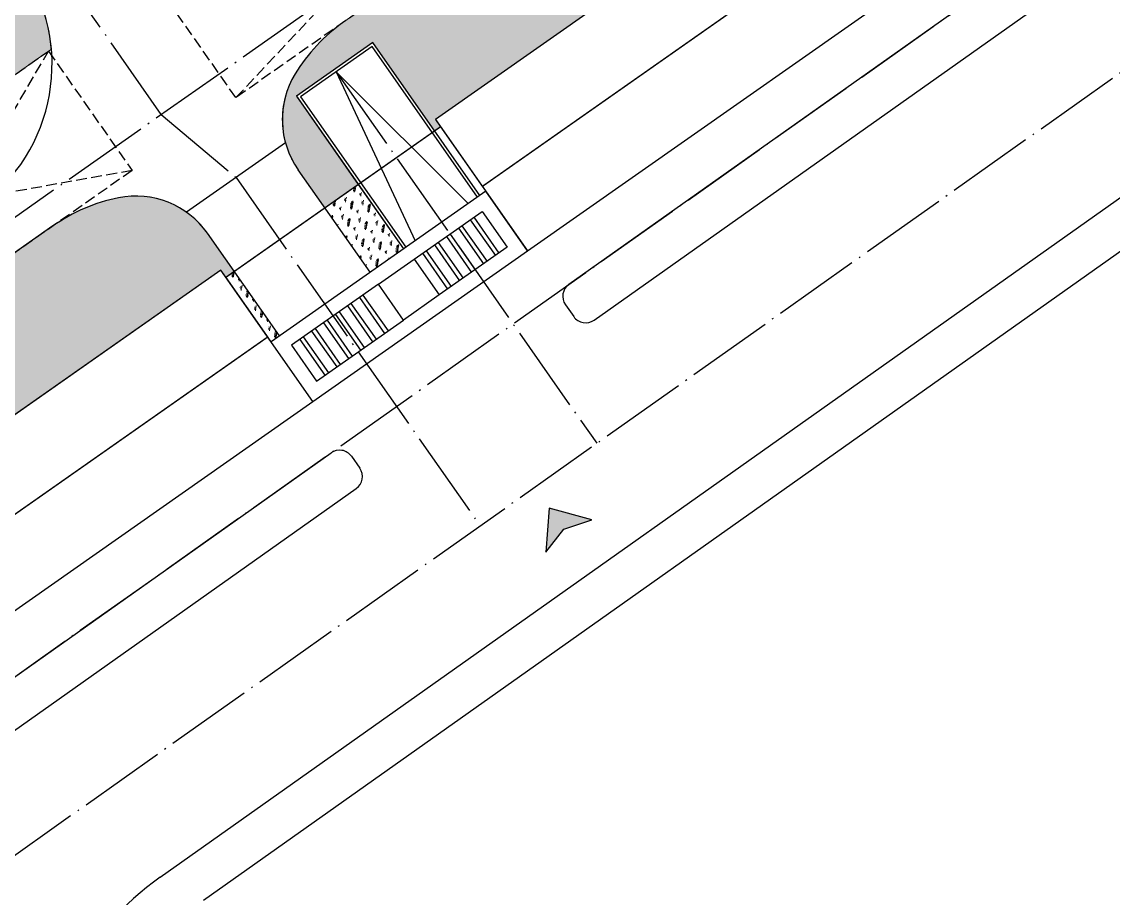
# Model space of a CAD drawing. Extents: x 36524853 to 36525459, y 2743936 to 2747542.
# Drawn here: x 36524991.8 to 36525066.7, y 2745822.8 to 2745883 of the extents above; entities that cross this region are included whole.
import ezdxf

# ---------------------------------------------------------------- set-up
doc = ezdxf.new("R2010")
doc.units = 0
doc.header["$LTSCALE"] = 1000
doc.header["$MEASUREMENT"] = 0
for name, pattern in [('DASH', [0.35, 0.25, -0.1]), ('DASHDOT', [25.4, 12.7, -6.35, 0, -6.35]), ('DOTE', [2.42, 2, -0.2, 0.02, -0.2])]:
    doc.linetypes.add(name, pattern=pattern)
for name, color, linetype in [('0-扑救场地', 6, 'DASH'), ('0-用地红线', 1, 'DOTE'), ('0-规划地下室', 2, 'Continuous'), ('0-规划建筑', 34, 'Continuous'), ('0-规划道路', 4, 'Continuous'), ('0-规划道路中线', 211, 'DASHDOT'), ('_0', 7, 'Continuous'), ('道路', 251, 'Continuous')]:
    doc.layers.add(name, color=color, linetype=linetype)
doc.layers.add('0-有效绿地', color=96, linetype='Continuous', lineweight=5)
pattern_1 = [(80.03674, (36524524.6788, 2747236.6898), (-0.9742826, 1.3895227), [0.18, -0.036, 0.048, -0.036, 0.18, -0.72]), (80.03674, (36524524.633, 2747236.6369), (-0.9742826, 1.3895227), [0.12, -0.09, 0.18, -0.09, 0.12, -0.6]), (80.03674, (36524524.2329, 2747237.1336), (-0.9742826, 1.3895227), [0.15, -0.06, 0.15, -0.84]), (80.03674, (36524523.8927, 2747236.5842), (-0.9742826, 1.3895227), [0.06, -0.12, 0.06, -0.96]), (170.03674, (36524523.9134, 2747236.7024), (-1.3895227, -0.9742826), [0.108, -1.092]), (170.03674, (36524524.6849, 2747236.9324), (-1.3895227, -0.9742826), [0.12, -1.08]), (170.03674, (36524524.264, 2747237.3109), (-1.3895227, -0.9742826), [0.12, -1.08]), (125.036736, (36524524.7237, 2747237.084), (-1.18190266, 0.20762006), [0.12, -1.5770563]), (215.036736, (36524524.6697, 2747236.7767), (-0.20762006, -1.18190266), [0.12, -1.5770563]), (143.471685, (36524524.71154, 2747237.04955), (-1.18190266, 0.20762006), [0.12, -2.5632816]), (156.000492, (36524524.69524, 2747236.9915), (-1.181902665, 0.207620063), [0.12, -4.8277268]), (156.000492, (36524524.2744, 2747237.37), (-1.181902665, 0.207620063), [0.096, -4.8517268]), (156.000492, (36524523.9176, 2747236.72603), (-1.181902665, 0.207620063), [0.084, -4.8637268]), (184.07298, (36524524.67448, 2747236.8733), (-1.181902665, 0.207620063), [0.12, -4.8277268]), (184.07298, (36524524.25363, 2747237.25182), (-1.181902665, 0.207620063), [0.096, -4.8517268]), (184.07298, (36524523.90928, 2747236.67876), (-1.181902665, 0.207620063), [0.084, -4.8637268]), (196.601787, (36524524.67, 2747236.81317), (-1.18190266, 0.20762006), [0.12, -2.5632802])]
pattern_2 = [(33.203265, (36524524.64015, 2747236.33106), (-0.04103508, 0.352595994), [0, -0.3175])]

# ---------------------------------------------------------------- blocks, each defined once
blk = doc.blocks.new('fdsafadf')
at = {"layer": '_0'}
h = blk.add_hatch(color=1, dxfattribs=at)
h.dxf.hatch_style = 1
h.paths.add_polyline_path([(0, -0.236), (-0.263, 0.655), (0.813, -0.236), (-0.263, -1.128)])
at = {"layer": '_0', "color": 1}
blk.add_lwpolyline([(0, -0.236), (-0.263, 0.655), (0.813, -0.236), (-0.263, -1.128)], close=True, dxfattribs=at)
blk = doc.blocks.new('分析图底图')
at = {"layer": '0-扑救场地', "color": 251, "linetype": 'DASH', "ltscale": 0.003}
for p, q in [((-17.323, -80.902), (16.287, -45.123)), ((-42.132, -98.297), (-30.188, -77.709)), ((-24.447, -85.897), (-47.873, -90.109))]:
    blk.add_line(p, q, dxfattribs=at)
for points in [[(-17.323, -80.902), (-23.064, -72.714), (16.287, -45.123), (22.028, -53.311), (-17.323, -80.902)], [(-47.873, -90.109), (-30.188, -77.709), (-24.447, -85.897), (-42.132, -98.297)]]:
    blk.add_lwpolyline(points, dxfattribs=at)
at = {"layer": '0-用地红线', "color": 251, "ltscale": 0.003, "flags": 128}
blk.add_lwpolyline([(39.256, -69.856), (42.294, -39.938), (16.467, -17.956), (-36.186, -55.045), (-97.634, -98.13), (-100.179, -101.322), (-67.597, -127.144), (-42.667, -127.824), (39.256, -69.856)], close=True, dxfattribs=at)
at = {"layer": '0-规划地下室', "color": 251, "linetype": 'DASH', "ltscale": 0.003, "const_width": 0.1}
blk.add_lwpolyline([(-39.703, -114.547), (-15.139, -97.324), (-18.01, -93.23), (-3.272, -82.896), (-0.401, -86.99), (32.841, -63.682), (29.971, -59.588), (37.844, -54.068), (38.243, -50.135), (21.302, -25.973), (12.213, -32.346), (11.811, -31.773), (10.665, -32.576), (9.115, -30.366), (1.582, -35.647), (3.534, -38.431), (-12.973, -50.005), (-14.925, -47.221), (-22.13, -52.273), (-23.68, -50.063), (-90.378, -96.829)], dxfattribs=at)
at = {"layer": '0-规划建筑', "color": 251}
for p, q in [((-0.989, -89.113), (0.733, -91.569)), ((-2.054, -89.859), (-0.332, -92.315)), ((-1.808, -89.687), (-0.086, -92.143)), ((-1.235, -89.285), (0.487, -91.741)), ((-2.873, -90.433), (-1.15, -92.889)), ((-2.627, -90.261), (-0.905, -92.717)), ((-3.691, -91.007), (-1.969, -93.463)), ((-3.446, -90.835), (-1.723, -93.291)), ((-4.51, -91.581), (-2.788, -94.038)), ((-4.265, -91.409), (-2.542, -93.865)), ((-9.423, -95.026), (-7.701, -97.482)), ((-8.85, -94.624), (-7.127, -97.08)), ((-8.604, -94.452), (-6.882, -96.908)), ((-10.487, -95.772), (-8.765, -98.229)), ((-10.242, -95.6), (-8.519, -98.056)), ((-9.669, -95.198), (-7.946, -97.654)), ((-11.306, -96.346), (-9.584, -98.803)), ((-11.06, -96.174), (-9.338, -98.63)), ((-12.698, -97.322), (-10.976, -99.779)), ((-12.125, -96.92), (-10.403, -99.377)), ((-11.879, -96.748), (-10.157, -99.204)), ((-12.944, -97.494), (-11.221, -99.951))]:
    blk.add_line(p, q, dxfattribs=at)
for points in [[(29.626, -59.097), (-3.616, -82.405), (2.699, -91.412), (35.942, -68.103)], [(-7.54, -93.705), (-5.083, -91.983), (-3.361, -94.439), (-5.817, -96.162)], [(-73.463, -104.632), (-82.859, -111.22), (-66.517, -124.172), (-44.867, -124.763), (-12.039, -101.746), (-18.354, -92.739), (-48.204, -113.668), (-62.555, -113.276)]]:
    blk.add_lwpolyline(points, close=True, dxfattribs=at)
for points in [[(-12.039, -101.746), (2.699, -91.412), (-0.172, -87.318), (-14.91, -97.652)], [(-5.083, -91.983), (-0.416, -88.711), (1.306, -91.167), (-3.361, -94.439)], [(-7.54, -93.705), (-13.517, -97.896), (-11.795, -100.353), (-5.817, -96.162)]]:
    blk.add_lwpolyline(points, dxfattribs=at)
at = {"layer": '0-规划道路', "color": 251}
for p, q in [((7.262, -96.17), (43.979, -70.189)), ((-10.435, -79.125), (-5.022, -90.719)), ((-1.381, -88.165), (-10.435, -79.125)), ((-22.513, -134.389), (49.046, -83.753)), ((-13.918, -84.01), (-20.703, -88.768)), ((-8.114, -92.887), (-13.051, -85.846)), ((-19.558, -135.973), (50.779, -86.202)), ((-29.883, -89.709), (-62.997, -112.926)), ((-14.337, -97.25), (-19.273, -90.209)), ((5.291, -95.109), (5.865, -95.928)), ((-42.667, -127.824), (-10.794, -105.271)), ((-9.397, -105.513), (-8.823, -106.332)), ((-43.388, -132.01), (-9.065, -107.722))]:
    blk.add_line(p, q, dxfattribs=at)
for points in [[(22.479, -23.072), (42.294, -39.938), (39.256, -69.856), (5.532, -93.719)], [(-0.581, -87.605), (-7.93, -77.124), (-13.17, -80.799), (-5.821, -91.279)], [(-0.745, -87.72), (-7.978, -77.403), (-12.891, -80.848), (-5.657, -91.164)]]:
    blk.add_lwpolyline(points, dxfattribs=at)
for centre, radius, start, end in [((-41.943, -78.623), 12, 305.03674, 35.03674), ((-3.016, -85.526), 12, 125.03674, 148.61491), ((-8.138, -82.401), 6, 148.61491, 215.03674), ((-22.994, -99.534), 12, 101.45856, 125.03674), ((-24.186, -93.654), 6, 35.03674, 101.45856), ((6.11, -94.535), 1, 125.2834, 215.03674), ((6.684, -95.354), 1, 215.03674, 305.2834), ((-10.216, -106.087), 1, 35.03674, 125.2834), ((-9.642, -106.906), 1, 305.2834, 35.03674), ((-10.96, -150.715), 20, 125.2834, 231.35983)]:
    blk.add_arc(centre, radius, start, end, dxfattribs=at)
at = {"layer": '0-规划道路中线', "color": 251, "linetype": 'DOTE', "ltscale": 0.003}
for p, q in [((-64.632, -111.63), (33.161, -43.061)), ((-22.442, -82.049), (-31.915, -68.539)), ((-105.072, -184.233), (45.003, -78.039)), ((-10.435, -79.125), (7.44, -104.619)), ((-22.442, -82.049), (-17.311, -86.389)), ((-17.311, -86.389), (-0.56, -110.28))]:
    blk.add_line(p, q, dxfattribs=at)

msp = doc.modelspace()

# ---------------------------------------------------------------- hatches: boundary and pattern name
at = {"layer": '0-有效绿地', "linetype": 'Continuous'}
h = msp.add_hatch(dxfattribs=at)
h.set_pattern_fill('DOTS', color=256, scale=0.2, angle=-1.83347)
h.set_pattern_definition(pattern_2)
edge = h.paths.add_edge_path()
edge.add_line((36525059.142, 2745902.858), (36525053.758, 2745899.083))
edge.add_line((36525053.758, 2745899.083), (36525053.414, 2745899.574))
edge.add_line((36525053.414, 2745899.574), (36525020.171, 2745876.266))
edge.add_line((36525020.171, 2745876.266), (36525020.516, 2745875.775))
edge.add_line((36525020.516, 2745875.775), (36525020.106, 2745875.487))
edge.add_line((36525020.106, 2745875.487), (36525015.858, 2745881.546))
edge.add_line((36525015.858, 2745881.546), (36525010.618, 2745877.872))
edge.add_line((36525010.618, 2745877.872), (36525014.866, 2745871.813))
edge.add_line((36525014.866, 2745871.813), (36525012.574, 2745870.206))
edge.add_line((36525012.574, 2745870.206), (36525010.737, 2745872.825))
edge.add_arc((36525015.65, 2745876.27), 6, 181.82582, 215.03674, ccw=False)
edge.add_arc((36525015.65, 2745876.27), 6, 148.61491, 181.82582, ccw=False)
edge.add_arc((36525020.772, 2745873.145), 12, 125.03674, 148.61491, ccw=False)
edge.add_line((36525013.883, 2745882.97), (36525045.815, 2745905.36))
edge.add_line((36525045.815, 2745905.36), (36525047.25, 2745903.313))
edge.add_line((36525047.25, 2745903.313), (36525059.614, 2745911.982))
edge.add_line((36525059.614, 2745911.982), (36525060.011, 2745911.416))
edge.add_line((36525060.011, 2745911.416), (36525059.142, 2745902.858))
h = msp.add_hatch(dxfattribs=at)
h.set_pattern_fill('DOTS', color=256, scale=0.2, angle=-1.83347)
h.set_pattern_definition(pattern_2)
edge = h.paths.add_edge_path()
edge.add_line((36524941.515, 2745867.525), (36524943.812, 2745864.25))
edge.add_line((36524943.812, 2745864.25), (36524944.794, 2745864.939))
edge.add_line((36524944.794, 2745864.939), (36524944.106, 2745865.922))
edge.add_line((36524944.106, 2745865.922), (36524950.328, 2745870.285))
edge.add_line((36524950.328, 2745870.285), (36524951.017, 2745869.302))
edge.add_line((36524951.017, 2745869.302), (36524959.86, 2745875.503))
edge.add_line((36524959.86, 2745875.503), (36524961.066, 2745873.783))
edge.add_line((36524961.066, 2745873.783), (36524964.472, 2745876.172))
edge.add_line((36524964.472, 2745876.172), (36524963.266, 2745877.891))
edge.add_line((36524963.266, 2745877.891), (36524968.834, 2745881.795))
edge.add_line((36524968.834, 2745881.795), (36524968.145, 2745882.777))
edge.add_line((36524968.145, 2745882.777), (36524974.368, 2745887.141))
edge.add_line((36524974.368, 2745887.141), (36524975.057, 2745886.158))
edge.add_line((36524975.057, 2745886.158), (36524976.203, 2745886.962))
edge.add_line((36524976.203, 2745886.962), (36524981.443, 2745890.636))
edge.add_line((36524981.443, 2745890.636), (36524982.649, 2745888.917))
edge.add_line((36524982.649, 2745888.917), (36524986.251, 2745891.443))
edge.add_line((36524986.251, 2745891.443), (36524991.591, 2745883.828))
edge.add_line((36524991.591, 2745883.828), (36524979.636, 2745875.446))
edge.add_line((36524979.636, 2745875.446), (36524981.646, 2745872.58))
edge.add_line((36524981.646, 2745872.58), (36524993.6, 2745880.962))
edge.add_line((36524993.6, 2745880.962), (36524993.798, 2745881.101))
edge.add_arc((36524981.885, 2745880.063), 11.959, 4.98344, 35.08994)
edge.add_line((36524991.67, 2745886.937), (36524984.896, 2745896.599))
edge.add_line((36524984.896, 2745896.599), (36524966.227, 2745883.509))
edge.add_line((36524966.227, 2745883.509), (36524967.376, 2745881.872))
edge.add_line((36524967.376, 2745881.872), (36524951.655, 2745870.849))
edge.add_line((36524951.655, 2745870.849), (36524949.875, 2745873.387))
edge.add_line((36524949.875, 2745873.387), (36524941.515, 2745867.525))
h = msp.add_hatch(dxfattribs=at)
h.set_pattern_fill('草坪或沼泽', color=256, scale=0.3, angle=45)
h.set_pattern_definition(pattern_1)
h.paths.add_polyline_path([(36525015.674, 2745865.784), (36525017.966, 2745867.392), (36525014.866, 2745871.813), (36525012.574, 2745870.206)])
h = msp.add_hatch(dxfattribs=at)
h.set_pattern_fill('DOTS', color=256, scale=0.2, angle=-1.83347)
h.set_pattern_definition([(33.203265, (36524524.64015, 2747236.33106), (-0.04103508, 0.352595994), [0, -0.3175])])
edge = h.paths.add_edge_path()
edge.add_line((36524972.577, 2745850.955), (36524976.366, 2745845.551))
edge.add_line((36524976.366, 2745845.551), (36525005.433, 2745865.932))
edge.add_line((36525005.433, 2745865.932), (36525005.778, 2745865.441))
edge.add_line((36525005.778, 2745865.441), (36525006.351, 2745865.843))
edge.add_line((36525006.351, 2745865.843), (36525004.514, 2745868.462))
edge.add_arc((36524999.602, 2745865.017), 6, 35.03674, 54.51716)
edge.add_arc((36524999.602, 2745865.017), 6, 54.51716, 101.45856)
edge.add_arc((36525000.793, 2745859.137), 12, 101.45856, 125.03674)
edge.add_line((36524993.904, 2745868.962), (36524981.655, 2745860.374))
edge.add_line((36524981.655, 2745860.374), (36524983.091, 2745858.327))
edge.add_line((36524983.091, 2745858.327), (36524972.577, 2745850.955))
h = msp.add_hatch(dxfattribs=at)
h.set_pattern_fill('草坪或沼泽', color=256, scale=0.3, angle=45)
h.set_pattern_definition(pattern_1)
h.paths.add_polyline_path([(36525005.778, 2745865.441), (36525006.351, 2745865.843), (36525009.451, 2745861.421), (36525008.878, 2745861.019)])

# ---------------------------------------------------------------- linework, layer by layer
at = {"layer": '0-有效绿地'}
for points in [[(36525059.142, 2745902.858), (36525053.758, 2745899.083), (36525053.414, 2745899.574), (36525020.171, 2745876.266), (36525020.516, 2745875.775), (36525020.106, 2745875.487), (36525015.858, 2745881.546), (36525010.618, 2745877.872), (36525014.866, 2745871.813), (36525012.574, 2745870.206), (36525010.737, 2745872.825, -0.145933), (36525009.653, 2745876.079, -0.145933), (36525010.528, 2745879.394, -0.103244), (36525013.883, 2745882.97), (36525045.815, 2745905.36), (36525047.25, 2745903.313), (36525059.614, 2745911.982), (36525060.011, 2745911.416), (36525059.142, 2745902.858)], [(36524981.646, 2745872.58), (36524993.6, 2745880.962), (36524993.798, 2745881.101, 0.132125), (36524991.67, 2745886.937)]]:
    msp.add_lwpolyline(points, format="xyb", dxfattribs=at)
for points in [[(36525015.674, 2745865.784), (36525017.966, 2745867.392), (36525014.866, 2745871.813), (36525012.574, 2745870.206)], [(36525005.778, 2745865.441), (36525006.351, 2745865.843), (36525009.451, 2745861.421), (36525008.878, 2745861.019)]]:
    msp.add_lwpolyline(points, close=True, dxfattribs=at)
msp.add_lwpolyline([(36524972.577, 2745850.955), (36524976.366, 2745845.551), (36525005.433, 2745865.932), (36525005.778, 2745865.441), (36525006.351, 2745865.843), (36525004.514, 2745868.462, 0.085205), (36525003.084, 2745869.903, 0.207734), (36524998.41, 2745870.898, 0.103244), (36524993.904, 2745868.962), (36524981.655, 2745860.374), (36524983.091, 2745858.327)], format="xyb", close=True, dxfattribs=at)

# ---------------------------------------------------------------- block references
msp.add_blockref('分析图底图', (36525023.788, 2745958.671))
at = {"layer": '道路', "color": 251, "xscale": -2.16, "yscale": 2.16, "zscale": 2.16, "rotation": 305.0367519569032}
msp.add_blockref('fdsafadf', (36525029.402, 2745848.445), dxfattribs=at)

doc.saveas('drawing.dxf')
